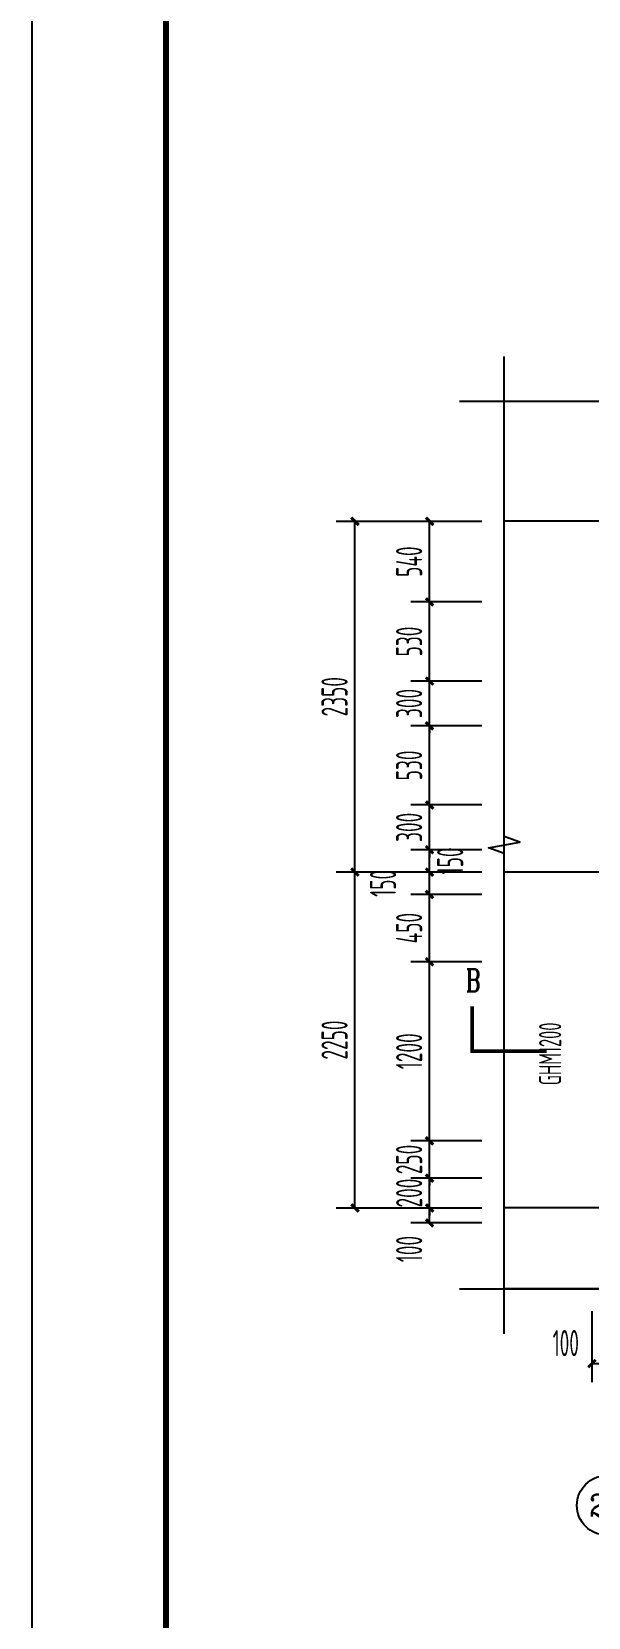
# Model space of a CAD drawing. Extents: x -473190 to 2138458, y -81875 to 2633646.
# Drawn here: x 1264213 to 1267944, y -14700 to -4078 of the extents above; entities that cross this region are included whole.
import ezdxf
from ezdxf.enums import TextEntityAlignment as Align

# ---------------------------------------------------------------- set-up
doc = ezdxf.new("R2010")
doc.units = 0
doc.header["$LTSCALE"] = 1000
doc.linetypes.add('DOTE', pattern=[2.42, 2, -0.2, 0.02, -0.2])
for name, color, linetype in [('AXIS', 3, 'Continuous'), ('AXIS_TEXT', 7, 'Continuous'), ('DIM_SYMB', 3, 'Continuous'), ('DOTE', 1, 'DOTE'), ('ECA_TK', 7, 'Continuous'), ('PUB_DIM', 3, 'Continuous'), ('PUB_TEXT', 7, 'Continuous'), ('RF-M', 4, 'Continuous'), ('RF-MBH', 11, 'Continuous'), ('tk', 7, 'Continuous')]:
    doc.layers.add(name, color=color, linetype=linetype)
doc.styles.add('_TCH_AXIS', font='COMPLEX', dxfattribs={"bigfont": 'GBCBIG'})
doc.styles.add('_TCH_DIM_T3', font='tssdeng.shx', dxfattribs={"width": 0.564706, "bigfont": '@@@tssdchn.shx'})
doc.styles.add('_TCH_LABEL', font='COMPLEX', dxfattribs={"bigfont": 'GBCBIG'})
doc.styles.add('_TCH_WINDOW', font='tssdeng.shx', dxfattribs={"width": 0.8, "height": 3.5, "bigfont": 'tssdchn.shx'})
doc.styles.add('COMPLEX', font='COMPLEX.shx', dxfattribs={"width": 0.65})
doc.dimstyles.new('_TCH_ARCH&&50', dxfattribs={"dimtxt": 175, "dimasz": 50, "dimexe": 125, "dimexo": 150, "dimgap": 50, "dimtad": 1, "dimdec": 0, "dimzin": 0, "dimdsep": 46, "dimtxsty": '_TCH_DIM_T3', "dimblk": 'ARCHTICK', "dimcen": 0.09, "dimclrt": 7, "dimazin": 2, "dimtfac": 1, "dimtdec": 0, "dimtix": 1, "dimtmove": 2, "dimatfit": 3, "dimfxl": 0, "dimtolj": 1, "dimtzin": 0, "dimarcsym": 0})

# ---------------------------------------------------------------- blocks, each defined once
blk = doc.blocks.new('10B_A1E图框')
at = {"layer": 'ECA_TK'}
blk.add_lwpolyline([(0, 0), (841, 0), (841, 594), (0, 594)], close=True, dxfattribs=at)
at = {"layer": 'ECA_TK', "const_width": 0.8}
blk.add_lwpolyline([(831, 10), (831, 584), (18, 584), (18, 10)], close=True, dxfattribs=at)
blk = doc.blocks.new('_ArchTick')
at = {"color": 0, "linetype": 'ByBlock', "const_width": 0.4}
blk.add_lwpolyline([(-0.5, -0.5), (0.5, 0.5)], dxfattribs=at)
blk = doc.blocks.new('*D3314')
at = {"layer": 'Defpoints', "color": 0, "transparency": 16777216}
for p in [(1267968, -12500), (1268068, -12500), (1268068, -13000)]:
    blk.add_point(p, dxfattribs=at)
at = {"layer": 'PUB_DIM', "color": 0, "lineweight": -2, "transparency": 16777216}
for p, q in [((1267968, -12650), (1267968, -13125)), ((1268068, -12650), (1268068, -13125)), ((1267968, -13000), (1268068, -13000))]:
    blk.add_line(p, q, dxfattribs=at)
at = {"layer": 'PUB_DIM', "color": 0, "lineweight": -2, "transparency": 16777216, "xscale": 50, "yscale": 50, "zscale": 50, "rotation": 180}
blk.add_blockref('_ArchTick', (1267968, -13000), dxfattribs=at)
at = {"layer": 'PUB_DIM', "color": 0, "lineweight": -2, "transparency": 16777216, "xscale": 50, "yscale": 50, "zscale": 50}
blk.add_blockref('_ArchTick', (1268068, -13000), dxfattribs=at)
at = {"layer": 'PUB_DIM', "color": 7, "transparency": 16777216, "insert": (1267793, -12863), "char_height": 175, "attachment_point": 5, "style": '_TCH_DIM_T3'}
blk.add_mtext('\\A1;100', dxfattribs=at)
blk = doc.blocks.new('*D3332')
at = {"layer": 'Defpoints', "color": 0, "transparency": 16777216}
for p in [(1266880, -11958), (1267380, -11958), (1267380, -12058)]:
    blk.add_point(p, dxfattribs=at)
at = {"layer": 'PUB_DIM', "color": 0, "lineweight": -2, "transparency": 16777216}
for p, q in [((1267230, -11958), (1266755, -11958)), ((1266880, -12058), (1266880, -11958)), ((1267230, -12058), (1266755, -12058))]:
    blk.add_line(p, q, dxfattribs=at)
at = {"layer": 'PUB_DIM', "color": 0, "lineweight": -2, "transparency": 16777216, "xscale": 50, "yscale": 50, "zscale": 50}
for p, rotation in [((1266880, -11958), 90), ((1266880, -12058), 270)]:
    blk.add_blockref('_ArchTick', p, dxfattribs=dict(at, rotation=rotation))
at = {"layer": 'PUB_DIM', "color": 7, "transparency": 16777216, "insert": (1266743, -12233), "char_height": 175, "attachment_point": 5, "rotation": 90, "style": '_TCH_DIM_T3'}
blk.add_mtext('\\A1;100', dxfattribs=at)
blk = doc.blocks.new('*D3333')
at = {"layer": 'Defpoints', "color": 0, "transparency": 16777216}
for p in [(1266880, -11758), (1267380, -11758), (1267380, -11958)]:
    blk.add_point(p, dxfattribs=at)
at = {"layer": 'PUB_DIM', "color": 0, "lineweight": -2, "transparency": 16777216}
for p, q in [((1267230, -11758), (1266755, -11758)), ((1266880, -11758), (1266880, -11708)), ((1266880, -11958), (1266880, -11758)), ((1267230, -11958), (1266755, -11958)), ((1266880, -11958), (1266880, -12008))]:
    blk.add_line(p, q, dxfattribs=at)
at = {"layer": 'PUB_DIM', "color": 0, "lineweight": -2, "transparency": 16777216, "xscale": 50, "yscale": 50, "zscale": 50}
for p, rotation in [((1266880, -11758), 270), ((1266880, -11958), 90)]:
    blk.add_blockref('_ArchTick', p, dxfattribs=dict(at, rotation=rotation))
at = {"layer": 'PUB_DIM', "color": 7, "transparency": 16777216, "insert": (1266743, -11858), "char_height": 175, "attachment_point": 5, "rotation": 90, "style": '_TCH_DIM_T3'}
blk.add_mtext('\\A1;200', dxfattribs=at)
blk = doc.blocks.new('*D3334')
at = {"layer": 'Defpoints', "color": 0, "transparency": 16777216}
for p in [(1266880, -11508), (1267380, -11508), (1267380, -11758)]:
    blk.add_point(p, dxfattribs=at)
at = {"layer": 'PUB_DIM', "color": 0, "lineweight": -2, "transparency": 16777216}
for p, q in [((1266880, -11508), (1266880, -11458)), ((1267230, -11508), (1266755, -11508)), ((1266880, -11758), (1266880, -11508)), ((1267230, -11758), (1266755, -11758)), ((1266880, -11758), (1266880, -11808))]:
    blk.add_line(p, q, dxfattribs=at)
at = {"layer": 'PUB_DIM', "color": 0, "lineweight": -2, "transparency": 16777216, "xscale": 50, "yscale": 50, "zscale": 50}
for p, rotation in [((1266880, -11508), 270), ((1266880, -11758), 90)]:
    blk.add_blockref('_ArchTick', p, dxfattribs=dict(at, rotation=rotation))
at = {"layer": 'PUB_DIM', "color": 7, "transparency": 16777216, "insert": (1266743, -11633), "char_height": 175, "attachment_point": 5, "rotation": 90, "style": '_TCH_DIM_T3'}
blk.add_mtext('\\A1;250', dxfattribs=at)
blk = doc.blocks.new('*D3335')
at = {"layer": 'Defpoints', "color": 0, "transparency": 16777216}
for p in [(1266880, -10308), (1267380, -10308), (1267380, -11508)]:
    blk.add_point(p, dxfattribs=at)
at = {"layer": 'PUB_DIM', "color": 0, "lineweight": -2, "transparency": 16777216}
for p, q in [((1267230, -10308), (1266755, -10308)), ((1266880, -11508), (1266880, -10308)), ((1267230, -11508), (1266755, -11508))]:
    blk.add_line(p, q, dxfattribs=at)
at = {"layer": 'PUB_DIM', "color": 0, "lineweight": -2, "transparency": 16777216, "xscale": 50, "yscale": 50, "zscale": 50}
for p, rotation in [((1266880, -10308), 90), ((1266880, -11508), 270)]:
    blk.add_blockref('_ArchTick', p, dxfattribs=dict(at, rotation=rotation))
at = {"layer": 'PUB_DIM', "color": 7, "transparency": 16777216, "insert": (1266743, -10908), "char_height": 175, "attachment_point": 5, "rotation": 90, "style": '_TCH_DIM_T3'}
blk.add_mtext('\\A1;1200', dxfattribs=at)
blk = doc.blocks.new('*D3336')
at = {"layer": 'Defpoints', "color": 0, "transparency": 16777216}
for p in [(1266880, -9858), (1267380, -9858), (1267380, -10308)]:
    blk.add_point(p, dxfattribs=at)
at = {"layer": 'PUB_DIM', "color": 0, "lineweight": -2, "transparency": 16777216}
for p, q in [((1267230, -9858), (1266755, -9858)), ((1266880, -10308), (1266880, -9858)), ((1267230, -10308), (1266755, -10308))]:
    blk.add_line(p, q, dxfattribs=at)
at = {"layer": 'PUB_DIM', "color": 0, "lineweight": -2, "transparency": 16777216, "xscale": 50, "yscale": 50, "zscale": 50}
for p, rotation in [((1266880, -9858), 90), ((1266880, -10308), 270)]:
    blk.add_blockref('_ArchTick', p, dxfattribs=dict(at, rotation=rotation))
at = {"layer": 'PUB_DIM', "color": 7, "transparency": 16777216, "insert": (1266743, -10083), "char_height": 175, "attachment_point": 5, "rotation": 90, "style": '_TCH_DIM_T3'}
blk.add_mtext('\\A1;450', dxfattribs=at)
blk = doc.blocks.new('*D3337')
at = {"layer": 'Defpoints', "color": 0, "transparency": 16777216}
for p in [(1266880, -9708), (1267380, -9708), (1267380, -9858)]:
    blk.add_point(p, dxfattribs=at)
at = {"layer": 'PUB_DIM', "color": 0, "lineweight": -2, "transparency": 16777216}
for p, q in [((1267230, -9708), (1266755, -9708)), ((1266880, -9858), (1266880, -9708)), ((1267230, -9858), (1266755, -9858))]:
    blk.add_line(p, q, dxfattribs=at)
at = {"layer": 'PUB_DIM', "color": 0, "lineweight": -2, "transparency": 16777216, "xscale": 50, "yscale": 50, "zscale": 50}
for p, rotation in [((1266880, -9708), 90), ((1266880, -9858), 270)]:
    blk.add_blockref('_ArchTick', p, dxfattribs=dict(at, rotation=rotation))
at = {"layer": 'PUB_DIM', "color": 7, "transparency": 16777216, "insert": (1266568, -9783), "char_height": 175, "attachment_point": 5, "rotation": 90, "style": '_TCH_DIM_T3'}
blk.add_mtext('\\A1;150', dxfattribs=at)
blk = doc.blocks.new('*D3338')
at = {"layer": 'Defpoints', "color": 0, "transparency": 16777216}
for p in [(1266880, -9558), (1267380, -9558), (1267380, -9708)]:
    blk.add_point(p, dxfattribs=at)
at = {"layer": 'PUB_DIM', "color": 0, "lineweight": -2, "transparency": 16777216}
for p, q in [((1267230, -9558), (1266755, -9558)), ((1266880, -9708), (1266880, -9558)), ((1267230, -9708), (1266755, -9708))]:
    blk.add_line(p, q, dxfattribs=at)
at = {"layer": 'PUB_DIM', "color": 0, "lineweight": -2, "transparency": 16777216, "xscale": 50, "yscale": 50, "zscale": 50}
for p, rotation in [((1266880, -9558), 90), ((1266880, -9708), 270)]:
    blk.add_blockref('_ArchTick', p, dxfattribs=dict(at, rotation=rotation))
at = {"layer": 'PUB_DIM', "color": 7, "transparency": 16777216, "insert": (1267018, -9633), "char_height": 175, "attachment_point": 5, "rotation": 90, "style": '_TCH_DIM_T3'}
blk.add_mtext('\\A1;150', dxfattribs=at)
blk = doc.blocks.new('*D3339')
at = {"layer": 'Defpoints', "color": 0, "transparency": 16777216}
for p in [(1266880, -9258), (1267380, -9258), (1267380, -9558)]:
    blk.add_point(p, dxfattribs=at)
at = {"layer": 'PUB_DIM', "color": 0, "lineweight": -2, "transparency": 16777216}
for p, q in [((1266880, -9258), (1266880, -9208)), ((1267230, -9258), (1266755, -9258)), ((1266880, -9558), (1266880, -9258)), ((1267230, -9558), (1266755, -9558)), ((1266880, -9558), (1266880, -9608))]:
    blk.add_line(p, q, dxfattribs=at)
at = {"layer": 'PUB_DIM', "color": 0, "lineweight": -2, "transparency": 16777216, "xscale": 50, "yscale": 50, "zscale": 50}
for p, rotation in [((1266880, -9258), 270), ((1266880, -9558), 90)]:
    blk.add_blockref('_ArchTick', p, dxfattribs=dict(at, rotation=rotation))
at = {"layer": 'PUB_DIM', "color": 7, "transparency": 16777216, "insert": (1266743, -9408), "char_height": 175, "attachment_point": 5, "rotation": 90, "style": '_TCH_DIM_T3'}
blk.add_mtext('\\A1;300', dxfattribs=at)
blk = doc.blocks.new('*D3340')
at = {"layer": 'Defpoints', "color": 0, "transparency": 16777216}
for p in [(1266880, -8728), (1267380, -8728), (1267380, -9258)]:
    blk.add_point(p, dxfattribs=at)
at = {"layer": 'PUB_DIM', "color": 0, "lineweight": -2, "transparency": 16777216}
for p, q in [((1267230, -8728), (1266755, -8728)), ((1266880, -9258), (1266880, -8728)), ((1267230, -9258), (1266755, -9258))]:
    blk.add_line(p, q, dxfattribs=at)
at = {"layer": 'PUB_DIM', "color": 0, "lineweight": -2, "transparency": 16777216, "xscale": 50, "yscale": 50, "zscale": 50}
for p, rotation in [((1266880, -8728), 90), ((1266880, -9258), 270)]:
    blk.add_blockref('_ArchTick', p, dxfattribs=dict(at, rotation=rotation))
at = {"layer": 'PUB_DIM', "color": 7, "transparency": 16777216, "insert": (1266743, -8993), "char_height": 175, "attachment_point": 5, "rotation": 90, "style": '_TCH_DIM_T3'}
blk.add_mtext('\\A1;530', dxfattribs=at)
blk = doc.blocks.new('*D3341')
at = {"layer": 'Defpoints', "color": 0, "transparency": 16777216}
for p in [(1266880, -8428), (1267380, -8428), (1267380, -8728)]:
    blk.add_point(p, dxfattribs=at)
at = {"layer": 'PUB_DIM', "color": 0, "lineweight": -2, "transparency": 16777216}
for p, q in [((1266880, -8428), (1266880, -8378)), ((1267230, -8428), (1266755, -8428)), ((1266880, -8728), (1266880, -8428)), ((1267230, -8728), (1266755, -8728)), ((1266880, -8728), (1266880, -8778))]:
    blk.add_line(p, q, dxfattribs=at)
at = {"layer": 'PUB_DIM', "color": 0, "lineweight": -2, "transparency": 16777216, "xscale": 50, "yscale": 50, "zscale": 50}
for p, rotation in [((1266880, -8428), 270), ((1266880, -8728), 90)]:
    blk.add_blockref('_ArchTick', p, dxfattribs=dict(at, rotation=rotation))
at = {"layer": 'PUB_DIM', "color": 7, "transparency": 16777216, "insert": (1266743, -8578), "char_height": 175, "attachment_point": 5, "rotation": 90, "style": '_TCH_DIM_T3'}
blk.add_mtext('\\A1;300', dxfattribs=at)
blk = doc.blocks.new('*D3342')
at = {"layer": 'Defpoints', "color": 0, "transparency": 16777216}
for p in [(1266880, -7898), (1267380, -7898), (1267380, -8428)]:
    blk.add_point(p, dxfattribs=at)
at = {"layer": 'PUB_DIM', "color": 0, "lineweight": -2, "transparency": 16777216}
for p, q in [((1267230, -7898), (1266755, -7898)), ((1266880, -8428), (1266880, -7898)), ((1267230, -8428), (1266755, -8428))]:
    blk.add_line(p, q, dxfattribs=at)
at = {"layer": 'PUB_DIM', "color": 0, "lineweight": -2, "transparency": 16777216, "xscale": 50, "yscale": 50, "zscale": 50}
for p, rotation in [((1266880, -7898), 90), ((1266880, -8428), 270)]:
    blk.add_blockref('_ArchTick', p, dxfattribs=dict(at, rotation=rotation))
at = {"layer": 'PUB_DIM', "color": 7, "transparency": 16777216, "insert": (1266743, -8163), "char_height": 175, "attachment_point": 5, "rotation": 90, "style": '_TCH_DIM_T3'}
blk.add_mtext('\\A1;530', dxfattribs=at)
blk = doc.blocks.new('*D3343')
at = {"layer": 'Defpoints', "color": 0, "transparency": 16777216}
for p in [(1266880, -7358), (1267380, -7358), (1267380, -7898)]:
    blk.add_point(p, dxfattribs=at)
at = {"layer": 'PUB_DIM', "color": 0, "lineweight": -2, "transparency": 16777216}
for p, q in [((1267230, -7358), (1266755, -7358)), ((1266880, -7898), (1266880, -7358)), ((1267230, -7898), (1266755, -7898))]:
    blk.add_line(p, q, dxfattribs=at)
at = {"layer": 'PUB_DIM', "color": 0, "lineweight": -2, "transparency": 16777216, "xscale": 50, "yscale": 50, "zscale": 50}
for p, rotation in [((1266880, -7358), 90), ((1266880, -7898), 270)]:
    blk.add_blockref('_ArchTick', p, dxfattribs=dict(at, rotation=rotation))
at = {"layer": 'PUB_DIM', "color": 7, "transparency": 16777216, "insert": (1266743, -7628), "char_height": 175, "attachment_point": 5, "rotation": 90, "style": '_TCH_DIM_T3'}
blk.add_mtext('\\A1;540', dxfattribs=at)
blk = doc.blocks.new('*D3350')
at = {"layer": 'Defpoints', "color": 0, "transparency": 16777216}
for p in [(1266380, -9708), (1267380, -9708), (1267380, -11958)]:
    blk.add_point(p, dxfattribs=at)
at = {"layer": 'PUB_DIM', "color": 0, "lineweight": -2, "transparency": 16777216}
for p, q in [((1267230, -9708), (1266255, -9708)), ((1266380, -11958), (1266380, -9708)), ((1267230, -11958), (1266255, -11958))]:
    blk.add_line(p, q, dxfattribs=at)
at = {"layer": 'PUB_DIM', "color": 0, "lineweight": -2, "transparency": 16777216, "xscale": 50, "yscale": 50, "zscale": 50}
for p, rotation in [((1266380, -9708), 90), ((1266380, -11958), 270)]:
    blk.add_blockref('_ArchTick', p, dxfattribs=dict(at, rotation=rotation))
at = {"layer": 'PUB_DIM', "color": 7, "transparency": 16777216, "insert": (1266243, -10833), "char_height": 175, "attachment_point": 5, "rotation": 90, "style": '_TCH_DIM_T3'}
blk.add_mtext('\\A1;2250', dxfattribs=at)
blk = doc.blocks.new('*D3351')
at = {"layer": 'Defpoints', "color": 0, "transparency": 16777216}
for p in [(1266380, -7358), (1267380, -7358), (1267380, -9708)]:
    blk.add_point(p, dxfattribs=at)
at = {"layer": 'PUB_DIM', "color": 0, "lineweight": -2, "transparency": 16777216}
for p, q in [((1267230, -7358), (1266255, -7358)), ((1266380, -9708), (1266380, -7358)), ((1267230, -9708), (1266255, -9708))]:
    blk.add_line(p, q, dxfattribs=at)
at = {"layer": 'PUB_DIM', "color": 0, "lineweight": -2, "transparency": 16777216, "xscale": 50, "yscale": 50, "zscale": 50}
for p, rotation in [((1266380, -7358), 90), ((1266380, -9708), 270)]:
    blk.add_blockref('_ArchTick', p, dxfattribs=dict(at, rotation=rotation))
at = {"layer": 'PUB_DIM', "color": 7, "transparency": 16777216, "insert": (1266243, -8533), "char_height": 175, "attachment_point": 5, "rotation": 90, "style": '_TCH_DIM_T3'}
blk.add_mtext('\\A1;2350', dxfattribs=at)
blk = doc.blocks.new('$DorLib2D$00000180')
at = {"color": 0}
for p, q in [((-0.5571, 0.2418), (0.3089, 0.7418)), ((-0.5, 0.1429), (0.366, 0.6429))]:
    blk.add_line(p, q, dxfattribs=at)
blk = doc.blocks.new('_AXISO')
blk.add_circle((0, 0), 0.5)
at = {"layer": 'AXIS_TEXT', "style": 'COMPLEX', "width": 1.041667}
blk.add_attdef('A', text='', height=0.56, dxfattribs=at).set_placement((-0.25, -0.28), (0.25, -0.28), align=Align.FIT)

msp = doc.modelspace()

# ---------------------------------------------------------------- linework, layer by layer
msp.add_lwpolyline([(1267380.1, -6553.2), (1274012.4, -6553.2), (1274012.4, -12500.2), (1267380.1, -12500.2)], close=True)
at = {"layer": 'DIM_SYMB'}
for points in [[(1267380.1, -12800.2), (1267380.1, -9582.9), (1267275.1, -9544.7), (1267485.1, -9507.7), (1267380.1, -9470.4), (1267380.1, -6253.2)], [(1267080.1, -6553.2), (1270640, -6553.2), (1270678.2, -6448.2), (1270715.2, -6658.2), (1270752.5, -6553.2), (1274312.4, -6553.2)], [(1267080.1, -12500.2), (1270640, -12500.2), (1270678.2, -12395.2), (1270715.2, -12605.2), (1270752.5, -12500.2), (1274312.4, -12500.2)]]:
    msp.add_lwpolyline(points, dxfattribs=at)
at = {"layer": 'DIM_SYMB', "const_width": 25}
msp.add_lwpolyline([(1267165.4, -10607.7), (1267165.4, -10907.7), (1267665.4, -10907.7)], dxfattribs=at)
at = {"layer": 'DOTE'}
for p, q in [((1274012.4, -7357.7), (1267380.1, -7357.7)), ((1274012.4, -9707.7), (1267380.1, -9707.7)), ((1274012.4, -11957.7), (1267380.1, -11957.7))]:
    msp.add_line(p, q, dxfattribs=at)

# ---------------------------------------------------------------- block references
at = {"layer": 'AXIS'}
ref = msp.add_blockref('_AXISO', (1268068, -13950.2), dxfattribs=dict(at, xscale=400, yscale=400, zscale=400))
ref.add_attrib('A', '27', dxfattribs={"layer": 'AXIS_TEXT', "height": 147.14, "style": '_TCH_AXIS'}).set_placement((1267948.8, -14023.7), (1268187.1, -14023.7), align=Align.FIT)
at = {"layer": 'RF-M'}
ref = msp.add_blockref('$DorLib2D$00000180', (1268118, -10907.7), dxfattribs=dict(at, xscale=1200, yscale=1200, zscale=300, rotation=270))
ref.add_attrib('A', 'GHM1200', (1267762.4, -11135.5), dxfattribs={"layer": 'RF-MBH', "height": 148.75, "rotation": 90, "style": '_TCH_WINDOW', "width": 0.564706})
at = {"layer": 'tk', "xscale": 50, "yscale": 50, "zscale": 50}
msp.add_blockref('10B_A1E图框', (1264213.1, -22474.7), dxfattribs=at)

# ---------------------------------------------------------------- texts
at = {"layer": 'PUB_TEXT', "style": '_TCH_LABEL', "width": 0.705882}
msp.add_text('B', height=148.8, dxfattribs=at).set_placement((1267122.9, -10507.1))

# ---------------------------------------------------------------- dimensions: what is measured, and where the dimension line sits
at = {"layer": 'PUB_DIM'}
for p1, p2, distance, picture, middle in [((1267380.1, -9707.7), (1267380.1, -7357.7), 1000, '*D3351', (1266242.6, -8532.7)), ((1267380.1, -7897.7), (1267380.1, -7357.7), 500, '*D3343', (1266742.6, -7627.7)), ((1267380.1, -8427.7), (1267380.1, -7897.7), 500, '*D3342', (1266742.6, -8162.7)), ((1267380.1, -8727.7), (1267380.1, -8427.7), 500, '*D3341', (1266742.6, -8577.7)), ((1267380.1, -9257.7), (1267380.1, -8727.7), 500, '*D3340', (1266742.6, -8992.7)), ((1267380.1, -9557.7), (1267380.1, -9257.7), 500, '*D3339', (1266742.6, -9407.7)), ((1267380.1, -11957.7), (1267380.1, -9707.7), 1000, '*D3350', (1266242.6, -10832.7)), ((1267380.1, -10307.7), (1267380.1, -9857.7), 500, '*D3336', (1266742.6, -10082.7)), ((1267380.1, -11507.7), (1267380.1, -10307.7), 500, '*D3335', (1266742.6, -10907.7)), ((1267380.1, -11757.7), (1267380.1, -11507.7), 500, '*D3334', (1266742.6, -11632.7)), ((1267380.1, -11957.7), (1267380.1, -11757.7), 500, '*D3333', (1266742.6, -11857.7))]:
    dim = msp.add_aligned_dim(p1=p1, p2=p2, distance=distance, dimstyle='_TCH_ARCH&&50', dxfattribs=at)
    dim.commit()
    dim.dimension.update_dxf_attribs({"geometry": picture, "text_midpoint": middle})
for base, p1, p2, angle, picture, middle in [((1266880.1, -9557.7), (1267380.1, -9707.7), (1267380.1, -9557.7), 90, '*D3338', (1267017.6, -9632.7)), ((1266880.1, -9707.7), (1267380.1, -9857.7), (1267380.1, -9707.7), 90, '*D3337', (1266567.6, -9782.7)), ((1266880.1, -11957.7), (1267380.1, -12057.7), (1267380.1, -11957.7), 90, '*D3332', (1266742.6, -12232.7)), ((1268068, -13000.2), (1267968, -12500.2), (1268068, -12500.2), 0, '*D3314', (1267793, -12862.7))]:
    dim = msp.add_linear_dim(base=base, p1=p1, p2=p2, angle=angle, dimstyle='_TCH_ARCH&&50', dxfattribs=at)
    dim.commit()
    dim.dimension.update_dxf_attribs({"geometry": picture, "text_midpoint": middle, "dimtype": 129})

doc.saveas('drawing.dxf')
